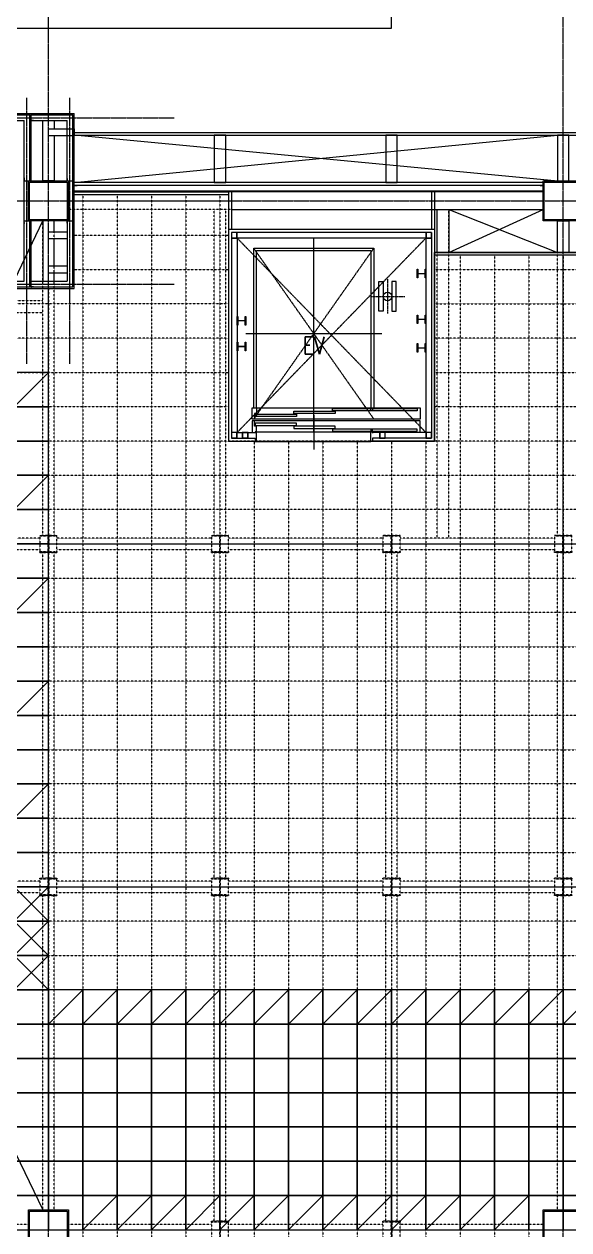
# Model space of a CAD drawing. Extents: x 73996 to 686888, y -9729 to 263202.
# Drawn here: x 444501 to 454026, y 199202 to 220296 of the extents above; entities that cross this region are included whole.
import ezdxf
from ezdxf.enums import TextEntityAlignment as Align

# ---------------------------------------------------------------- set-up
doc = ezdxf.new("R2010")
doc.units = 0
doc.header["$LTSCALE"] = 20
for name, pattern in [('Data Center Layout_L20$0$CENTER', [2, 1.25, -0.25, 0.25, -0.25]), ('Data Center Layout_L20$0$CENTERK0', [0.65, 0.5, -0.05, 0.05, -0.05]), ('Data Center Layout_L20$0$CENTERK00', [0.355, 0.25, -0.035, 0.035, -0.035]), ('Data Center Layout_L20$0$DOTK1', [0.1, 0.05, -0.05])]:
    doc.linetypes.add(name, pattern=pattern)
for name, color, linetype, lineweight in [('Data Center Layout_L20$0$$ALDG', 252, 'Data Center Layout_L20$0$DOTK1', 0), ('Data Center Layout_L20$0$$ALDG-P', 252, 'Continuous', 0), ('Data Center Layout_L20$0$$AREA-RC', 252, 'Continuous', 0), ('Data Center Layout_L20$0$$OOBIKI', 252, 'Data Center Layout_L20$0$DOTK1', 0), ('Data Center Layout_L20$0$ARC', 252, 'Continuous', 0), ('Data Center Layout_L20$0$H-SIN', 252, 'Data Center Layout_L20$0$CENTER', 9), ('Data Center Layout_L20$0$HOJO1', 252, 'Continuous', 0), ('Data Center Layout_L20$0$K-SIN', 252, 'Data Center Layout_L20$0$CENTER', 9), ('Data Center Layout_L20$0$SUGATA3', 252, 'Continuous', 0)]:
    doc.layers.add(name, color=color, linetype=linetype, lineweight=lineweight)
doc.styles.add('Data Center Layout_L20$0$ROMS', font='ROMANS.shx', dxfattribs={"bigfont": 'bigfont.shx'})

# ---------------------------------------------------------------- blocks, each defined once
blk = doc.blocks.new('Data Center Layout_L20$0$AGV')
for p, q in [((0, 600), (600, 0)), ((600, 600), (0, 0))]:
    blk.add_line(p, q)
blk.add_lwpolyline([(0, 0), (600, 0), (600, 600), (0, 600)], close=True)
blk = doc.blocks.new('Data Center Layout_L20$0$BLANK')
blk.add_lwpolyline([(0, 0), (600, 0), (600, 600), (0, 600)], close=True)
blk = doc.blocks.new('Data Center Layout_L20$0$45%-AL-G')
blk.add_line((600, 600), (0, 0))
blk.add_lwpolyline([(0, 0), (600, 0), (600, 600), (0, 600)], close=True)
blk = doc.blocks.new('Data Center Layout_L20$0$A$C80dc7663')
at = {"layer": 'Data Center Layout_L20$0$$ALDG'}
for p, q in [((487540.24, 184153.09), (487540.24, 148045.59)), ((488140.24, 184153.09), (488140.24, 148045.59)), ((488740.24, 184153.09), (488740.24, 148045.59)), ((489340.24, 184153.09), (489340.24, 148045.59)), ((489940.24, 184153.09), (489940.24, 148045.59)), ((487390.24, 184045.59), (490090.24, 184045.59)), ((487390.24, 183445.59), (490090.24, 183445.59)), ((494140.24, 183095.59), (494140.24, 148995.59)), ((494740.24, 183095.59), (494740.24, 148995.59)), ((495340.24, 183095.59), (495340.24, 148995.59)), ((495940.24, 183095.59), (495940.24, 166395.59)), ((487390.24, 182845.59), (490090.24, 182845.59)), ((493690.24, 182845.59), (523377.74, 182845.59)), ((486940.24, 182515.59), (486940.24, 166395.59)), ((490090.24, 182245.59), (334590.24, 182245.59)), ((493690.24, 182245.59), (523605.24, 182245.59)), ((490090.24, 181645.59), (339340.24, 181645.59)), ((531290.24, 181645.59), (493690.24, 181645.59)), ((339340.24, 181045.59), (490090.24, 181045.59)), ((493690.24, 181045.59), (531290.24, 181045.59)), ((490090.24, 180445.59), (339340.24, 180445.59)), ((531290.24, 180445.59), (493690.24, 180445.59)), ((531290.24, 179845.59), (334590.24, 179845.59)), ((490540.24, 179845.59), (490540.24, 148995.59)), ((491140.24, 179845.59), (491140.24, 148995.59)), ((491740.24, 179845.59), (491740.24, 148995.59)), ((492340.24, 179845.59), (492340.24, 148995.59)), ((492940.24, 179845.59), (492940.24, 148995.59)), ((493540.24, 179845.59), (493540.24, 148995.59)), ((334590.24, 179245.59), (531290.24, 179245.59)), ((531290.24, 178645.59), (334590.24, 178645.59)), ((334590.24, 178045.59), (531290.24, 178045.59)), ((334590.24, 177445.59), (531290.24, 177445.59)), ((531290.24, 176845.59), (334590.24, 176845.59)), ((334590.24, 176245.59), (531290.24, 176245.59)), ((531290.24, 175645.59), (334590.24, 175645.59)), ((531290.24, 175045.59), (334590.24, 175045.59)), ((334590.24, 174445.59), (531290.24, 174445.59)), ((531290.24, 173845.59), (334590.24, 173845.59)), ((334590.24, 173245.59), (531290.24, 173245.59)), ((334590.24, 172645.59), (531290.24, 172645.59)), ((334590.24, 172045.59), (531290.24, 172045.59)), ((531290.24, 171445.59), (334590.24, 171445.59)), ((334590.24, 170845.59), (531290.24, 170845.59)), ((531290.24, 170245.59), (334590.24, 170245.59)), ((334590.24, 169645.59), (531290.24, 169645.59)), ((531290.24, 169045.59), (334590.24, 169045.59)), ((334590.24, 168445.59), (531290.24, 168445.59)), ((531290.24, 167845.59), (334590.24, 167845.59)), ((334590.24, 167245.59), (531290.24, 167245.59)), ((531290.24, 166645.59), (334590.24, 166645.59))]:
    blk.add_line(p, q, dxfattribs=at)
at = {"layer": 'Data Center Layout_L20$0$$ALDG-P'}
blk.add_lwpolyline([(423940.24, 172045.59), (486940.24, 172045.59), (486940.24, 181045.59), (423940.24, 181045.59)], close=True, dxfattribs=at)
at = {"layer": 'Data Center Layout_L20$0$$AREA-RC'}
for points in [[(433390.24, 183145.59), (478490.24, 183145.59), (478490.24, 184365.59), (480590.24, 184365.59), (480590.24, 182515.59), (487390.24, 182515.59), (487390.24, 184203.09), (490090.24, 184203.09), (490090.24, 179845.59), (493690.24, 179845.59), (493690.24, 183145.59), (523378.24, 183145.59)], [(500140.24, 170245.59), (486940.24, 170245.59), (486940.24, 181045.59), (423940.24, 181045.59)]]:
    blk.add_lwpolyline(points, dxfattribs=at)
at = {"layer": 'Data Center Layout_L20$0$$OOBIKI'}
for p, q in [((490140.24, 183895.59), (487290.24, 183895.59)), ((489840.24, 178195.59), (489840.24, 183895.59)), ((490040.24, 178195.59), (490040.24, 183895.59)), ((493740.24, 178145.59), (493740.24, 183895.59)), ((493940.24, 178145.59), (493940.24, 183895.59)), ((486840.24, 178195.59), (486840.24, 183695.59)), ((487040.24, 178195.59), (487040.24, 183695.59)), ((495840.24, 178195.59), (495840.24, 183695.59)), ((486790.24, 178145.59), (484090.24, 178145.59)), ((489790.24, 178145.59), (487090.24, 178145.59)), ((492790.24, 178145.59), (490090.24, 178145.59)), ((495790.24, 178145.59), (493090.24, 178145.59)), ((484090.24, 177945.59), (486790.24, 177945.59)), ((486840.24, 172195.59), (486840.24, 177895.59)), ((487040.24, 172195.59), (487040.24, 177895.59)), ((487090.24, 177945.59), (489790.24, 177945.59)), ((489840.24, 172195.59), (489840.24, 177895.59)), ((490040.24, 172195.59), (490040.24, 177895.59)), ((490090.24, 177945.59), (492790.24, 177945.59)), ((492840.24, 172195.59), (492840.24, 177895.59)), ((493040.24, 172195.59), (493040.24, 177895.59)), ((493090.24, 177945.59), (495790.24, 177945.59)), ((495840.24, 172195.59), (495840.24, 177895.59)), ((486790.24, 172145.59), (484090.24, 172145.59)), ((489790.24, 172145.59), (487090.24, 172145.59)), ((492790.24, 172145.59), (490090.24, 172145.59)), ((495790.24, 172145.59), (493090.24, 172145.59)), ((484090.24, 171945.59), (486790.24, 171945.59)), ((487090.24, 171945.59), (489790.24, 171945.59)), ((490090.24, 171945.59), (492790.24, 171945.59)), ((493090.24, 171945.59), (495790.24, 171945.59)), ((486840.24, 166395.59), (486840.24, 171895.59)), ((487040.24, 166395.59), (487040.24, 171895.59)), ((489840.24, 166195.59), (489840.24, 171895.59)), ((490040.24, 166195.59), (490040.24, 171895.59)), ((492840.24, 166195.59), (492840.24, 171895.59)), ((493040.24, 166195.59), (493040.24, 171895.59)), ((495840.24, 166395.59), (495840.24, 171895.59)), ((484090.24, 166145.59), (486590.24, 166145.59)), ((487290.24, 166145.59), (489790.24, 166145.59)), ((490090.24, 166145.59), (492790.24, 166145.59)), ((493090.24, 166145.59), (495590.24, 166145.59))]:
    blk.add_line(p, q, dxfattribs=at)
for points in [[(486840.24, 182095.59), (486840.24, 182295.59), (484090.24, 182295.59), (484090.24, 182095.59)], [(486790.24, 177895.59), (487090.24, 177895.59), (487090.24, 178195.59), (486790.24, 178195.59)], [(489790.24, 177895.59), (490090.24, 177895.59), (490090.24, 178195.59), (489790.24, 178195.59)], [(492790.24, 177895.59), (493090.24, 177895.59), (493090.24, 178195.59), (492790.24, 178195.59)], [(495790.24, 177895.59), (496090.24, 177895.59), (496090.24, 178195.59), (495790.24, 178195.59)], [(486790.24, 171895.59), (487090.24, 171895.59), (487090.24, 172195.59), (486790.24, 172195.59)], [(489790.24, 171895.59), (490090.24, 171895.59), (490090.24, 172195.59), (489790.24, 172195.59)], [(492790.24, 171895.59), (493090.24, 171895.59), (493090.24, 172195.59), (492790.24, 172195.59)], [(495790.24, 171895.59), (496090.24, 171895.59), (496090.24, 172195.59), (495790.24, 172195.59)], [(489790.24, 165895.59), (490090.24, 165895.59), (490090.24, 166195.59), (489790.24, 166195.59)], [(492790.24, 165895.59), (493090.24, 165895.59), (493090.24, 166195.59), (492790.24, 166195.59)]]:
    blk.add_lwpolyline(points, close=True, dxfattribs=at)
at = {"layer": 'Data Center Layout_L20$0$$OOBIKI', "linetype": 'Data Center Layout_L20$0$DOTK1'}
for points in [[(486790.24, 178195.59), (487090.24, 178195.59), (487090.24, 178180.59), (486945.24, 178180.59), (486945.24, 177910.59), (487090.24, 177910.59), (487090.24, 177895.59), (486790.24, 177895.59), (486790.24, 177910.59), (486935.24, 177910.59), (486935.24, 178180.59), (486790.24, 178180.59)], [(489790.24, 178195.59), (490090.24, 178195.59), (490090.24, 178180.59), (489945.24, 178180.59), (489945.24, 177910.59), (490090.24, 177910.59), (490090.24, 177895.59), (489790.24, 177895.59), (489790.24, 177910.59), (489935.24, 177910.59), (489935.24, 178180.59), (489790.24, 178180.59)], [(492790.24, 178195.59), (493090.24, 178195.59), (493090.24, 178180.59), (492945.24, 178180.59), (492945.24, 177910.59), (493090.24, 177910.59), (493090.24, 177895.59), (492790.24, 177895.59), (492790.24, 177910.59), (492935.24, 177910.59), (492935.24, 178180.59), (492790.24, 178180.59)], [(495790.24, 178195.59), (496090.24, 178195.59), (496090.24, 178180.59), (495945.24, 178180.59), (495945.24, 177910.59), (496090.24, 177910.59), (496090.24, 177895.59), (495790.24, 177895.59), (495790.24, 177910.59), (495935.24, 177910.59), (495935.24, 178180.59), (495790.24, 178180.59)], [(486790.24, 172195.59), (487090.24, 172195.59), (487090.24, 172180.59), (486945.24, 172180.59), (486945.24, 171910.59), (487090.24, 171910.59), (487090.24, 171895.59), (486790.24, 171895.59), (486790.24, 171910.59), (486935.24, 171910.59), (486935.24, 172180.59), (486790.24, 172180.59)], [(489790.24, 172195.59), (490090.24, 172195.59), (490090.24, 172180.59), (489945.24, 172180.59), (489945.24, 171910.59), (490090.24, 171910.59), (490090.24, 171895.59), (489790.24, 171895.59), (489790.24, 171910.59), (489935.24, 171910.59), (489935.24, 172180.59), (489790.24, 172180.59)], [(492790.24, 172195.59), (493090.24, 172195.59), (493090.24, 172180.59), (492945.24, 172180.59), (492945.24, 171910.59), (493090.24, 171910.59), (493090.24, 171895.59), (492790.24, 171895.59), (492790.24, 171910.59), (492935.24, 171910.59), (492935.24, 172180.59), (492790.24, 172180.59)], [(495790.24, 172195.59), (496090.24, 172195.59), (496090.24, 172180.59), (495945.24, 172180.59), (495945.24, 171910.59), (496090.24, 171910.59), (496090.24, 171895.59), (495790.24, 171895.59), (495790.24, 171910.59), (495935.24, 171910.59), (495935.24, 172180.59), (495790.24, 172180.59)], [(489790.24, 166195.59), (490090.24, 166195.59), (490090.24, 166180.59), (489945.24, 166180.59), (489945.24, 165910.59), (490090.24, 165910.59), (490090.24, 165895.59), (489790.24, 165895.59), (489790.24, 165910.59), (489935.24, 165910.59), (489935.24, 166180.59), (489790.24, 166180.59)], [(492790.24, 166195.59), (493090.24, 166195.59), (493090.24, 166180.59), (492945.24, 166180.59), (492945.24, 165910.59), (493090.24, 165910.59), (493090.24, 165895.59), (492790.24, 165895.59), (492790.24, 165910.59), (492935.24, 165910.59), (492935.24, 166180.59), (492790.24, 166180.59)]]:
    blk.add_lwpolyline(points, close=True, dxfattribs=at)
at = {"layer": 'Data Center Layout_L20$0$ARC'}
for p, q in [((482330.24, 185575.59), (486640.24, 185575.59)), ((482330.24, 185550.59), (486615.24, 185550.59)), ((482330.24, 185450.59), (486515.24, 185450.59)), ((486515.24, 182640.59), (486515.24, 185450.59)), ((486615.24, 184395.59), (486615.24, 185550.59)), ((486640.24, 185575.59), (487390.24, 185575.59)), ((486640.24, 184395.59), (486640.24, 185575.59)), ((486640.24, 185550.59), (487365.24, 185550.59)), ((487365.24, 182540.59), (487365.24, 185550.59)), ((487390.24, 182515.59), (487390.24, 185575.59)), ((487390.24, 185245.59), (523540.24, 185245.59)), ((487390.24, 184365.59), (495840.24, 185195.59)), ((495790.24, 184395.59), (487390.24, 185195.59)), ((487390.24, 185195.59), (523490.24, 185195.59)), ((495590.24, 184365.59), (487390.24, 184365.59)), ((495590.24, 184315.59), (487390.24, 184315.59)), ((495590.24, 184215.59), (487390.24, 184215.59)), ((495590.24, 184203.09), (487390.24, 184203.09)), ((490090.24, 184153.09), (487390.24, 184153.09)), ((490090.24, 184203.09), (490090.24, 183545.59)), ((490140.24, 184203.09), (490140.24, 183545.59)), ((493640.24, 184203.09), (493640.24, 183545.59)), ((493690.24, 184203.09), (493690.24, 183545.59)), ((490140.24, 183895.59), (495590.24, 183895.59)), ((493940.24, 183145.59), (495590.24, 183895.59)), ((493940.24, 183895.59), (495840.24, 183145.59)), ((486615.24, 182540.59), (486615.24, 183695.59)), ((486640.24, 182515.59), (486640.24, 183695.59)), ((493690.24, 183545.59), (490090.24, 183545.59)), ((490090.24, 183545.59), (490090.24, 179845.59)), ((493690.24, 183545.59), (493690.24, 179845.59)), ((493640.24, 183495.59), (490140.24, 183495.59)), ((490140.24, 183495.59), (490140.24, 179895.59)), ((493640.24, 183495.59), (493640.24, 179895.59)), ((523378.24, 183145.59), (493690.24, 183145.59)), ((523378.24, 183095.59), (493690.24, 183095.59)), ((482330.24, 182640.59), (486515.24, 182640.59)), ((482330.24, 182540.59), (486615.24, 182540.59)), ((482330.24, 182515.59), (486640.24, 182515.59)), ((486640.24, 182540.59), (487365.24, 182540.59)), ((486640.24, 182515.59), (487390.24, 182515.59)), ((491580.24, 180295.59), (491580.24, 179695.59)), ((490580.24, 180005.59), (490555.24, 180005.59)), ((490555.24, 180005.59), (490555.24, 179980.59)), ((490580.24, 180005.59), (492580.24, 180005.59)), ((490580.24, 179835.59), (490580.24, 180005.59)), ((492580.24, 179835.59), (492580.24, 180005.59)), ((492580.24, 180005.59), (492605.24, 180005.59)), ((492605.24, 180005.59), (492605.24, 179980.59)), ((490090.24, 179845.59), (490555.24, 179845.59)), ((490140.24, 179895.59), (490555.24, 179895.59)), ((490555.24, 179895.59), (490555.24, 179845.59)), ((490555.24, 179860.59), (490555.24, 179835.59)), ((490555.24, 179835.59), (490580.24, 179835.59)), ((490580.24, 179835.59), (492580.24, 179835.59)), ((492605.24, 179835.59), (492580.24, 179835.59)), ((492605.24, 179895.59), (492605.24, 179845.59)), ((493640.24, 179895.59), (492605.24, 179895.59)), ((492605.24, 179860.59), (492605.24, 179835.59)), ((493690.24, 179845.59), (492605.24, 179845.59))]:
    blk.add_line(p, q, dxfattribs=at)
at = {"layer": 'Data Center Layout_L20$0$ARC', "linetype": 'Data Center Layout_L20$0$CENTERK0'}
for p, q in [((490240.24, 179995.59), (493540.24, 183395.59)), ((490240.24, 183395.59), (493540.24, 179995.59)), ((491580.24, 180005.59), (491580.24, 183408.59)), ((490530.24, 180230.59), (492630.24, 183218.59)), ((492630.24, 180230.59), (490530.24, 183218.59)), ((490390.24, 181724.59), (492770.24, 181724.59))]:
    blk.add_line(p, q, dxfattribs=at)
at = {"layer": 'Data Center Layout_L20$0$ARC', "linetype": 'Data Center Layout_L20$0$CENTERK00'}
for p, q in [((492870.24, 182674.59), (492870.24, 182074.59)), ((492570.24, 182374.59), (493170.24, 182374.59))]:
    blk.add_line(p, q, dxfattribs=at)
at = {"layer": 'Data Center Layout_L20$0$ARC'}
for points in [[(468940.24, 187070.59), (492940.24, 187070.59), (492940.24, 195070.59), (472940.24, 195070.59), (472940.24, 199295.59), (468940.24, 199295.59)], [(487390.24, 185183.59), (486940.24, 185183.59), (486940.24, 185307.59), (487390.24, 185307.59)], [(489840.24, 184365.59), (490040.24, 184365.59), (490040.24, 185195.59), (489840.24, 185195.59)], [(492840.24, 184365.59), (493040.24, 184365.59), (493040.24, 185195.59), (492840.24, 185195.59)], [(495840.24, 184395.59), (496040.24, 184395.59), (496040.24, 185195.59), (495840.24, 185195.59)], [(486590.24, 183695.59), (486590.24, 184395.59), (487290.24, 184395.59), (487290.24, 183695.59)], [(486610.24, 183715.59), (486610.24, 184375.59), (487270.24, 184375.59), (487270.24, 183715.59)], [(495590.24, 183695.59), (495590.24, 184395.59), (496290.24, 184395.59), (496290.24, 183695.59)], [(495610.24, 183715.59), (495610.24, 184375.59), (496270.24, 184375.59), (496270.24, 183715.59)], [(493740.24, 183895.59), (493940.24, 183895.59), (493940.24, 183145.59), (493740.24, 183145.59)], [(495840.24, 183695.59), (496040.24, 183695.59), (496040.24, 183145.59), (495840.24, 183145.59)], [(487265.24, 183383.59), (486940.24, 183383.59), (486940.24, 183507.59), (487265.24, 183507.59)], [(490140.24, 183495.59), (490140.24, 183395.59), (490240.24, 183395.59), (490240.24, 183495.59)], [(490143.44, 183492.39), (490143.44, 183398.79), (490237.04, 183398.79), (490237.04, 183492.39)], [(493540.24, 183495.59), (493540.24, 183395.59), (493640.24, 183395.59), (493640.24, 183495.59)], [(493543.44, 183492.39), (493543.44, 183398.79), (493637.04, 183398.79), (493637.04, 183492.39)], [(487265.24, 182783.59), (486940.24, 182783.59), (486940.24, 182907.59), (487265.24, 182907.59)], [(493390.24, 182699.59), (493390.24, 182849.59), (493400.24, 182849.59), (493400.24, 182778.09), (493530.24, 182778.09), (493530.24, 182849.59), (493540.24, 182849.59), (493540.24, 182699.59), (493530.24, 182699.59), (493530.24, 182771.09), (493400.24, 182771.09), (493400.24, 182699.59)], [(492795.24, 182114.59), (492720.24, 182114.59), (492720.24, 182634.59), (492795.24, 182634.59)], [(492945.24, 182114.59), (493020.24, 182114.59), (493020.24, 182634.59), (492945.24, 182634.59)], [(493390.24, 181899.59), (493390.24, 182049.59), (493400.24, 182049.59), (493400.24, 181978.09), (493530.24, 181978.09), (493530.24, 182049.59), (493540.24, 182049.59), (493540.24, 181899.59), (493530.24, 181899.59), (493530.24, 181971.09), (493400.24, 181971.09), (493400.24, 181899.59)], [(490240.24, 181874.59), (490240.24, 182024.59), (490250.24, 182024.59), (490250.24, 181953.09), (490380.24, 181953.09), (490380.24, 182024.59), (490390.24, 182024.59), (490390.24, 181874.59), (490380.24, 181874.59), (490380.24, 181946.09), (490250.24, 181946.09), (490250.24, 181874.59)], [(490240.24, 181424.59), (490240.24, 181574.59), (490250.24, 181574.59), (490250.24, 181503.09), (490380.24, 181503.09), (490380.24, 181574.59), (490390.24, 181574.59), (490390.24, 181424.59), (490380.24, 181424.59), (490380.24, 181496.09), (490250.24, 181496.09), (490250.24, 181424.59)], [(493390.24, 181399.59), (493390.24, 181549.59), (493400.24, 181549.59), (493400.24, 181478.09), (493530.24, 181478.09), (493530.24, 181549.59), (493540.24, 181549.59), (493540.24, 181399.59), (493530.24, 181399.59), (493530.24, 181471.09), (493400.24, 181471.09), (493400.24, 181399.59)], [(490505.24, 180425.59), (493440.24, 180425.59), (493440.24, 180230.59), (490505.24, 180230.59)], [(491955.24, 180325.59), (491230.24, 180325.59), (491230.24, 180365.59), (491955.24, 180365.59)], [(492605.24, 180375.59), (491905.24, 180375.59), (491905.24, 180415.59), (492605.24, 180415.59)], [(492580.24, 180415.59), (493390.24, 180415.59), (493390.24, 180375.59), (492580.24, 180375.59)], [(491280.24, 180275.59), (490555.24, 180275.59), (490555.24, 180315.59), (491280.24, 180315.59)], [(491280.24, 180155.59), (490555.24, 180155.59), (490555.24, 180115.59), (491280.24, 180115.59)], [(490140.24, 179995.59), (490140.24, 179895.59), (490240.24, 179895.59), (490240.24, 179995.59)], [(490143.44, 179992.39), (490143.44, 179898.79), (490237.04, 179898.79), (490237.04, 179992.39)], [(490330.24, 179995.59), (490330.24, 179895.59), (490430.24, 179895.59), (490430.24, 179995.59)], [(490333.44, 179992.39), (490333.44, 179898.79), (490427.04, 179898.79), (490427.04, 179992.39)], [(491955.24, 180105.59), (491230.24, 180105.59), (491230.24, 180065.59), (491955.24, 180065.59)], [(492605.24, 180055.59), (491905.24, 180055.59), (491905.24, 180015.59), (492605.24, 180015.59)], [(492580.24, 180015.59), (493390.24, 180015.59), (493390.24, 180055.59), (492580.24, 180055.59)], [(492730.24, 179995.59), (492730.24, 179895.59), (492830.24, 179895.59), (492830.24, 179995.59)], [(492733.44, 179992.39), (492733.44, 179898.79), (492827.04, 179898.79), (492827.04, 179992.39)], [(493540.24, 179995.59), (493540.24, 179895.59), (493640.24, 179895.59), (493640.24, 179995.59)], [(493543.44, 179992.39), (493543.44, 179898.79), (493637.04, 179898.79), (493637.04, 179992.39)], [(486590.24, 165695.59), (486590.24, 166395.59), (487290.24, 166395.59), (487290.24, 165695.59)], [(486610.24, 165715.59), (486610.24, 166375.59), (487270.24, 166375.59), (487270.24, 165715.59)], [(495590.24, 165695.59), (495590.24, 166395.59), (496290.24, 166395.59), (496290.24, 165695.59)], [(495610.24, 165715.59), (495610.24, 166375.59), (496270.24, 166375.59), (496270.24, 165715.59)]]:
    blk.add_lwpolyline(points, close=True, dxfattribs=at)
for points in [[(486680.24, 185460.59), (486680.24, 185450.59), (486640.24, 185450.59), (486640.24, 185550.59), (486680.24, 185550.59), (486680.24, 185540.59)], [(487040.24, 185183.59), (487040.24, 184395.59), (486840.24, 184395.59), (486840.24, 185450.59), (487040.24, 185450.59), (487040.24, 185307.59)], [(486525.24, 184435.59), (486515.24, 184435.59), (486515.24, 184395.59), (486615.24, 184395.59), (486615.24, 184435.59), (486605.24, 184435.59)], [(487275.24, 184435.59), (487265.24, 184435.59), (487265.24, 184395.59), (487365.24, 184395.59), (487365.24, 184435.59), (487355.24, 184435.59)], [(487430.24, 184225.59), (487430.24, 184215.59), (487390.24, 184215.59), (487390.24, 184315.59), (487430.24, 184315.59), (487430.24, 184305.59)], [(495550.24, 184305.59), (495550.24, 184315.59), (495590.24, 184315.59), (495590.24, 184215.59), (495550.24, 184215.59), (495550.24, 184225.59)], [(486525.24, 183655.59), (486515.24, 183655.59), (486515.24, 183695.59), (486615.24, 183695.59), (486615.24, 183655.59), (486605.24, 183655.59)], [(487040.24, 183507.59), (487040.24, 183695.59), (486840.24, 183695.59), (486840.24, 182640.59), (487040.24, 182640.59), (487040.24, 182783.59)], [(487275.24, 183655.59), (487265.24, 183655.59), (487265.24, 183695.59), (487365.24, 183695.59), (487365.24, 183655.59), (487355.24, 183655.59)], [(487040.24, 182907.59), (487040.24, 183383.59)], [(490530.24, 180425.59), (490530.24, 183218.59), (492630.24, 183218.59), (492630.24, 180425.59)], [(490580.24, 180425.59), (490580.24, 183176.59), (492580.24, 183176.59), (492580.24, 180425.59)], [(486680.24, 182550.59), (486680.24, 182540.59), (486640.24, 182540.59), (486640.24, 182640.59), (486680.24, 182640.59), (486680.24, 182630.59)], [(490580.24, 180425.59), (490580.24, 180325.59), (490545.24, 180325.59), (490545.24, 180230.59)], [(493440.24, 179995.59), (493440.24, 180200.59), (490505.24, 180200.59), (490505.24, 179995.59)], [(490580.24, 180005.59), (490580.24, 180105.59), (490545.24, 180105.59), (490545.24, 180200.59)]]:
    blk.add_lwpolyline(points, dxfattribs=at)
blk.add_circle((492870.24, 182374.59), 75, dxfattribs=at)
at = {"layer": 'Data Center Layout_L20$0$H-SIN'}
for p, q in [((486940.24, 124521.53), (486940.24, 230045.59)), ((495940.24, 124521.53), (495940.24, 230045.59)), ((294307.41, 184045.59), (588940.24, 184045.59)), ((294307.41, 178045.59), (588940.24, 178045.59)), ((294307.41, 172045.59), (588940.24, 172045.59))]:
    blk.add_line(p, q, dxfattribs=at)
at = {"layer": 'Data Center Layout_L20$0$HOJO1'}
for p, q in [((478440.24, 183820.59), (486840.24, 166395.59)), ((478440.24, 166145.59), (486840.24, 183695.59))]:
    blk.add_line(p, q, dxfattribs=at)
at = {"layer": 'Data Center Layout_L20$0$K-SIN'}
for p, q in [((486565.24, 181195.59), (486565.24, 185850.59)), ((487315.24, 181195.59), (487315.24, 185850.59)), ((480078.81, 185500.59), (489140.24, 185500.59)), ((480078.81, 182590.59), (489140.24, 182590.59))]:
    blk.add_line(p, q, dxfattribs=at)
at = {"layer": 'Data Center Layout_L20$0$SUGATA3'}
for p, q in [((486640.24, 185450.59), (487265.24, 185450.59)), ((487265.24, 184395.59), (487265.24, 185450.59)), ((487265.24, 183695.59), (487265.24, 182640.59)), ((490240.24, 183395.59), (490240.24, 179995.59)), ((493540.24, 183395.59), (490240.24, 183395.59)), ((493540.24, 183395.59), (493540.24, 179995.59)), ((486640.24, 182640.59), (487265.24, 182640.59)), ((490240.24, 179995.59), (490555.24, 179995.59)), ((493540.24, 179995.59), (492605.24, 179995.59))]:
    blk.add_line(p, q, dxfattribs=at)
at = {"layer": 'Data Center Layout_L20$0$$ALDG-P'}
for name, p in [('Data Center Layout_L20$0$45%-AL-G', (486340.24, 180445.59)), ('Data Center Layout_L20$0$BLANK', (486340.24, 179845.59)), ('Data Center Layout_L20$0$BLANK', (486340.24, 179245.59)), ('Data Center Layout_L20$0$45%-AL-G', (486340.24, 178645.59)), ('Data Center Layout_L20$0$BLANK', (486340.24, 178045.59)), ('Data Center Layout_L20$0$BLANK', (486340.24, 177445.59)), ('Data Center Layout_L20$0$45%-AL-G', (486340.24, 176845.59)), ('Data Center Layout_L20$0$BLANK', (486340.24, 176245.59)), ('Data Center Layout_L20$0$BLANK', (486340.24, 175645.59)), ('Data Center Layout_L20$0$45%-AL-G', (486340.24, 175045.59)), ('Data Center Layout_L20$0$BLANK', (486340.24, 174445.59)), ('Data Center Layout_L20$0$BLANK', (486340.24, 173845.59)), ('Data Center Layout_L20$0$45%-AL-G', (486340.24, 173245.59)), ('Data Center Layout_L20$0$BLANK', (486340.24, 172645.59)), ('Data Center Layout_L20$0$BLANK', (486340.24, 172045.59)), ('Data Center Layout_L20$0$AGV', (486340.24, 171445.59)), ('Data Center Layout_L20$0$AGV', (486340.24, 170845.59)), ('Data Center Layout_L20$0$AGV', (486340.24, 170245.59)), ('Data Center Layout_L20$0$BLANK', (486340.24, 169645.59)), ('Data Center Layout_L20$0$45%-AL-G', (486940.24, 169645.59)), ('Data Center Layout_L20$0$45%-AL-G', (487540.24, 169645.59)), ('Data Center Layout_L20$0$45%-AL-G', (488140.24, 169645.59)), ('Data Center Layout_L20$0$45%-AL-G', (488740.24, 169645.59)), ('Data Center Layout_L20$0$45%-AL-G', (489340.24, 169645.59)), ('Data Center Layout_L20$0$45%-AL-G', (489940.24, 169645.59)), ('Data Center Layout_L20$0$45%-AL-G', (490540.24, 169645.59)), ('Data Center Layout_L20$0$45%-AL-G', (491140.24, 169645.59)), ('Data Center Layout_L20$0$45%-AL-G', (491740.24, 169645.59)), ('Data Center Layout_L20$0$45%-AL-G', (492340.24, 169645.59)), ('Data Center Layout_L20$0$45%-AL-G', (492940.24, 169645.59)), ('Data Center Layout_L20$0$45%-AL-G', (493540.24, 169645.59)), ('Data Center Layout_L20$0$45%-AL-G', (494140.24, 169645.59)), ('Data Center Layout_L20$0$45%-AL-G', (494740.24, 169645.59)), ('Data Center Layout_L20$0$45%-AL-G', (495340.24, 169645.59)), ('Data Center Layout_L20$0$45%-AL-G', (495940.24, 169645.59)), ('Data Center Layout_L20$0$BLANK', (486340.24, 169045.59)), ('Data Center Layout_L20$0$BLANK', (486940.24, 169045.59)), ('Data Center Layout_L20$0$BLANK', (487540.24, 169045.59)), ('Data Center Layout_L20$0$BLANK', (488140.24, 169045.59)), ('Data Center Layout_L20$0$BLANK', (488740.24, 169045.59)), ('Data Center Layout_L20$0$BLANK', (489340.24, 169045.59)), ('Data Center Layout_L20$0$BLANK', (489940.24, 169045.59)), ('Data Center Layout_L20$0$BLANK', (490540.24, 169045.59)), ('Data Center Layout_L20$0$BLANK', (491140.24, 169045.59)), ('Data Center Layout_L20$0$BLANK', (491740.24, 169045.59)), ('Data Center Layout_L20$0$BLANK', (492340.24, 169045.59)), ('Data Center Layout_L20$0$BLANK', (492940.24, 169045.59)), ('Data Center Layout_L20$0$BLANK', (493540.24, 169045.59)), ('Data Center Layout_L20$0$BLANK', (494140.24, 169045.59)), ('Data Center Layout_L20$0$BLANK', (494740.24, 169045.59)), ('Data Center Layout_L20$0$BLANK', (495340.24, 169045.59)), ('Data Center Layout_L20$0$BLANK', (495940.24, 169045.59)), ('Data Center Layout_L20$0$BLANK', (486340.24, 168445.59)), ('Data Center Layout_L20$0$BLANK', (486940.24, 168445.59)), ('Data Center Layout_L20$0$BLANK', (487540.24, 168445.59)), ('Data Center Layout_L20$0$BLANK', (488140.24, 168445.59)), ('Data Center Layout_L20$0$BLANK', (488740.24, 168445.59)), ('Data Center Layout_L20$0$BLANK', (489340.24, 168445.59)), ('Data Center Layout_L20$0$BLANK', (489940.24, 168445.59)), ('Data Center Layout_L20$0$BLANK', (490540.24, 168445.59)), ('Data Center Layout_L20$0$BLANK', (491140.24, 168445.59)), ('Data Center Layout_L20$0$BLANK', (491740.24, 168445.59)), ('Data Center Layout_L20$0$BLANK', (492340.24, 168445.59)), ('Data Center Layout_L20$0$BLANK', (492940.24, 168445.59)), ('Data Center Layout_L20$0$BLANK', (493540.24, 168445.59)), ('Data Center Layout_L20$0$BLANK', (494140.24, 168445.59)), ('Data Center Layout_L20$0$BLANK', (494740.24, 168445.59)), ('Data Center Layout_L20$0$BLANK', (495340.24, 168445.59)), ('Data Center Layout_L20$0$BLANK', (495940.24, 168445.59)), ('Data Center Layout_L20$0$BLANK', (486340.24, 167845.59)), ('Data Center Layout_L20$0$BLANK', (486940.24, 167845.59)), ('Data Center Layout_L20$0$BLANK', (487540.24, 167845.59)), ('Data Center Layout_L20$0$BLANK', (488140.24, 167845.59)), ('Data Center Layout_L20$0$BLANK', (488740.24, 167845.59)), ('Data Center Layout_L20$0$BLANK', (489340.24, 167845.59)), ('Data Center Layout_L20$0$BLANK', (489940.24, 167845.59)), ('Data Center Layout_L20$0$BLANK', (490540.24, 167845.59)), ('Data Center Layout_L20$0$BLANK', (491140.24, 167845.59)), ('Data Center Layout_L20$0$BLANK', (491740.24, 167845.59)), ('Data Center Layout_L20$0$BLANK', (492340.24, 167845.59)), ('Data Center Layout_L20$0$BLANK', (492940.24, 167845.59)), ('Data Center Layout_L20$0$BLANK', (493540.24, 167845.59)), ('Data Center Layout_L20$0$BLANK', (494140.24, 167845.59)), ('Data Center Layout_L20$0$BLANK', (494740.24, 167845.59)), ('Data Center Layout_L20$0$BLANK', (495340.24, 167845.59)), ('Data Center Layout_L20$0$BLANK', (495940.24, 167845.59)), ('Data Center Layout_L20$0$BLANK', (486340.24, 167245.59)), ('Data Center Layout_L20$0$BLANK', (486940.24, 167245.59)), ('Data Center Layout_L20$0$BLANK', (487540.24, 167245.59)), ('Data Center Layout_L20$0$BLANK', (488140.24, 167245.59)), ('Data Center Layout_L20$0$BLANK', (488740.24, 167245.59)), ('Data Center Layout_L20$0$BLANK', (489340.24, 167245.59)), ('Data Center Layout_L20$0$BLANK', (489940.24, 167245.59)), ('Data Center Layout_L20$0$BLANK', (490540.24, 167245.59)), ('Data Center Layout_L20$0$BLANK', (491140.24, 167245.59)), ('Data Center Layout_L20$0$BLANK', (491740.24, 167245.59)), ('Data Center Layout_L20$0$BLANK', (492340.24, 167245.59)), ('Data Center Layout_L20$0$BLANK', (492940.24, 167245.59)), ('Data Center Layout_L20$0$BLANK', (493540.24, 167245.59)), ('Data Center Layout_L20$0$BLANK', (494140.24, 167245.59)), ('Data Center Layout_L20$0$BLANK', (494740.24, 167245.59)), ('Data Center Layout_L20$0$BLANK', (495340.24, 167245.59)), ('Data Center Layout_L20$0$BLANK', (495940.24, 167245.59)), ('Data Center Layout_L20$0$BLANK', (486340.24, 166645.59)), ('Data Center Layout_L20$0$BLANK', (486940.24, 166645.59)), ('Data Center Layout_L20$0$BLANK', (487540.24, 166645.59)), ('Data Center Layout_L20$0$BLANK', (488140.24, 166645.59)), ('Data Center Layout_L20$0$BLANK', (488740.24, 166645.59)), ('Data Center Layout_L20$0$BLANK', (489340.24, 166645.59)), ('Data Center Layout_L20$0$BLANK', (489940.24, 166645.59)), ('Data Center Layout_L20$0$BLANK', (490540.24, 166645.59)), ('Data Center Layout_L20$0$BLANK', (491140.24, 166645.59)), ('Data Center Layout_L20$0$BLANK', (491740.24, 166645.59)), ('Data Center Layout_L20$0$BLANK', (492340.24, 166645.59)), ('Data Center Layout_L20$0$BLANK', (492940.24, 166645.59)), ('Data Center Layout_L20$0$BLANK', (493540.24, 166645.59)), ('Data Center Layout_L20$0$BLANK', (494140.24, 166645.59)), ('Data Center Layout_L20$0$BLANK', (494740.24, 166645.59)), ('Data Center Layout_L20$0$BLANK', (495340.24, 166645.59)), ('Data Center Layout_L20$0$BLANK', (495940.24, 166645.59)), ('Data Center Layout_L20$0$BLANK', (486340.24, 166045.59)), ('Data Center Layout_L20$0$BLANK', (486940.24, 166045.59)), ('Data Center Layout_L20$0$45%-AL-G', (487540.24, 166045.59)), ('Data Center Layout_L20$0$45%-AL-G', (488140.24, 166045.59)), ('Data Center Layout_L20$0$45%-AL-G', (488740.24, 166045.59)), ('Data Center Layout_L20$0$45%-AL-G', (489340.24, 166045.59)), ('Data Center Layout_L20$0$45%-AL-G', (489940.24, 166045.59)), ('Data Center Layout_L20$0$45%-AL-G', (490540.24, 166045.59)), ('Data Center Layout_L20$0$45%-AL-G', (491140.24, 166045.59)), ('Data Center Layout_L20$0$45%-AL-G', (491740.24, 166045.59)), ('Data Center Layout_L20$0$45%-AL-G', (492340.24, 166045.59)), ('Data Center Layout_L20$0$45%-AL-G', (492940.24, 166045.59)), ('Data Center Layout_L20$0$45%-AL-G', (493540.24, 166045.59)), ('Data Center Layout_L20$0$45%-AL-G', (494140.24, 166045.59)), ('Data Center Layout_L20$0$45%-AL-G', (494740.24, 166045.59)), ('Data Center Layout_L20$0$BLANK', (495340.24, 166045.59)), ('Data Center Layout_L20$0$BLANK', (495940.24, 166045.59))]:
    blk.add_blockref(name, p, dxfattribs=at)
at = {"layer": 'Data Center Layout_L20$0$ARC', "style": 'Data Center Layout_L20$0$ROMS', "width": 0.8}
blk.add_text('EV', height=300, dxfattribs=at).set_placement((491580.24, 181517.4), align=Align.MIDDLE_CENTER)
blk = doc.blocks.new('Data Center Layout_L20')
blk.add_blockref('Data Center Layout_L20$0$A$C80dc7663', (-42015, 33157))

msp = doc.modelspace()

# ---------------------------------------------------------------- block references
msp.add_blockref('Data Center Layout_L20', (0, 0))

doc.saveas('drawing.dxf')
